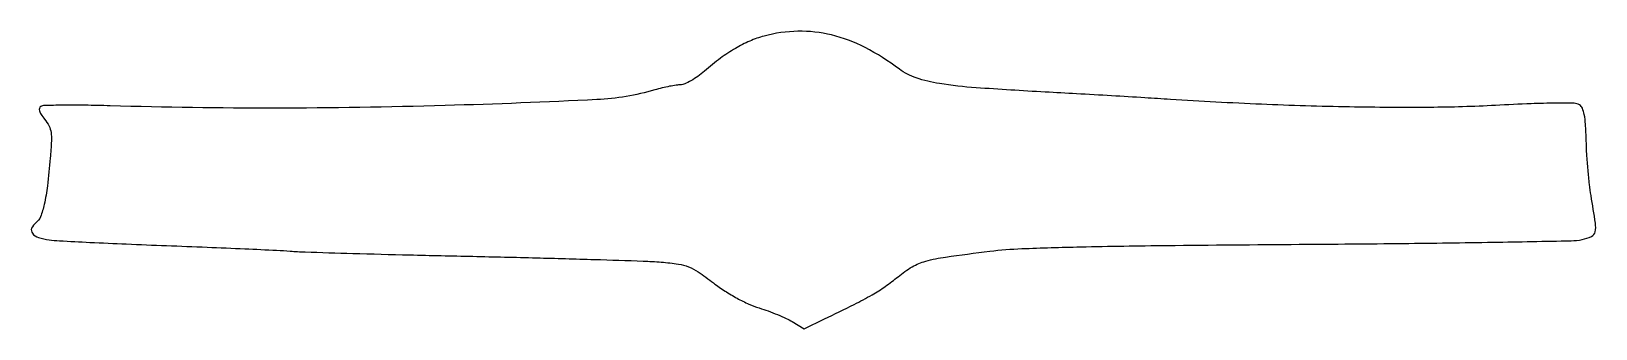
# Model space of a CAD drawing. Extents: x 0 to 437, y 0 to 83.
import ezdxf

# ---------------------------------------------------------------- set-up
doc = ezdxf.new("R2010")
doc.units = 0

msp = doc.modelspace()

# ---------------------------------------------------------------- linework, layer by layer
msp.add_lwpolyline([(204.950561, 81.63802, 0.036463), (200.946615, 80.238194, 0.030752), (196.944334, 78.201608, 0.027283), (192.789981, 75.439575, 0.018032), (188.322311, 71.846211, -0.022863), (186.455262, 70.374004, -0.025245), (184.520578, 69.129825, -0.025759), (182.777187, 68.245299, -0.104885), (181.620682, 68, 0.038706), (180.431267, 67.907786, 0.010592), (178.577567, 67.578256, 0.010642), (176.485148, 67.113871, 0.010906), (174.431501, 66.564275, -0.058675), (158.255574, 63.852685, -0.004922), (115.819347, 62.195642, -0.006968), (68.202632, 61.469441, -0.007771), (22.288059, 62.122744, 0.00394), (15.222613, 62.277433, 0.005975), (9.076906, 62.290092, 0.002527), (3.840838, 62.211832, 0.13419), (2.888136, 61.930864, 0.18385), (2.493662, 61.4158, 0.145602), (2.493116, 60.709152, 0.074434), (2.952203, 59.726335, 0.020794), (3.950969, 58.348325, -0.046913), (5.178576, 56.453979, -0.084667), (5.745263, 54.69883, -0.049547), (5.852507, 52.282882, -0.007682), (5.517081, 47.5, -0.008214), (4.724847, 39.745243, -0.025339), (3.839207, 34.551709, -0.036435), (2.798787, 31.095567, -0.144539), (1.46711, 29.352292, 0.139958), (0.324258, 27.883737, 0.268495), (0.527897, 26.453305, 0.14818), (2.209833, 25.276396, 0.048657), (5.191751, 24.612426, 0.017245), (8.080972, 24.359357, 0.001087), (16.606327, 23.926677, 0.0016), (26.769564, 23.465604, 0.001188), (38, 23.01883, -0.000831), (49.357139, 22.575127, -0.001035), (59.909639, 22.123412, -0.000838), (68.767823, 21.710972, -0.007911), (72.564729, 21.467543, 0.012197), (76.709816, 21.237447, 0.000635), (90.04768, 20.839994, 0.001006), (105.910044, 20.419418, 0.000731), (123.564729, 20.012663, -0.000991), (141.339968, 19.593849, -0.0013), (157.575483, 19.136869, -0.000949), (171.182377, 18.692616, -0.012306), (176.245425, 18.392804, -0.014587), (181.037808, 17.849294, -0.059651), (183.861563, 17.094298, -0.055507), (186.524189, 15.669558, -0.011532), (190.832248, 12.559489, 0.01835), (194.046507, 10.305063, 0.018268), (197.422099, 8.288852, 0.019256), (200.694869, 6.653539, 0.031731), (203.586823, 5.560254, -0.012941), (206.094273, 4.718513, -0.010485), (208.739112, 3.690472, -0.01063), (211.139022, 2.638959, -0.02683), (212.822919, 1.745413), (216.145838, -0.253252), (221.822919, 2.486918, 0.003624), (230.125432, 6.568769, 0.014429), (235.124567, 9.254814, 0.021855), (238.8221, 11.601933, 0.020342), (242.393192, 14.316585, -0.040635), (246.323915, 17.060529, -0.064267), (250.104147, 18.65812, -0.033059), (255.672511, 19.818223, -0.004064), (268, 21.444663, -0.021227), (276.957778, 22.168246, -0.003978), (293.412902, 22.665328, -0.003007), (317.489629, 23.056126, -0.00088), (354.5, 23.369081, 0.001019), (383.534508, 23.622637, 0.00157), (408.64375, 23.971935, 0.000489), (430.417346, 24.364513, 0.047328), (433.5, 24.716191, 0.056116), (436.161216, 25.598951, 0.23855), (437.171217, 26.873682, 0.087682), (437.235501, 29.273572, 0.004472), (436.011746, 37, -0.013468), (435.574811, 40.121105, -0.00617), (435.165116, 44.212028, -0.006105), (434.839356, 48.53212, -0.008385), (434.659101, 52.423926, 0.007772), (434.454206, 56.968238, 0.031794), (434.112386, 59.706944, 0.055334), (433.585351, 61.42108, 0.150932), (432.768854, 62.374006, 0.135778), (431.271387, 62.825509, 0.007201), (426.23891, 62.868466, 0.008757), (419.280066, 62.705742, 0.003096), (409.321031, 62.236466, -0.011508), (390.942122, 61.68009, -0.006432), (368.56599, 61.80574, -0.005996), (343.915591, 62.557094, -0.005455), (318.5, 63.914908, 0.00095), (311.337899, 64.362288, 0.00044), (302.03125, 64.917654, 0.000436), (292.2532, 65.483953, 0.000607), (283.5, 65.972573, -0.003849), (264.211099, 67.174819, -0.021649), (253.950699, 68.341671, -0.041713), (247.475479, 69.925618, -0.080343), (242.760478, 72.402065, 0.041533), (233.169356, 78.427905, 0.059658), (223.784601, 81.947037, 0.064638), (214.434178, 82.984353, 0.061283)], format="xyb", close=True)

doc.saveas('drawing.dxf')
